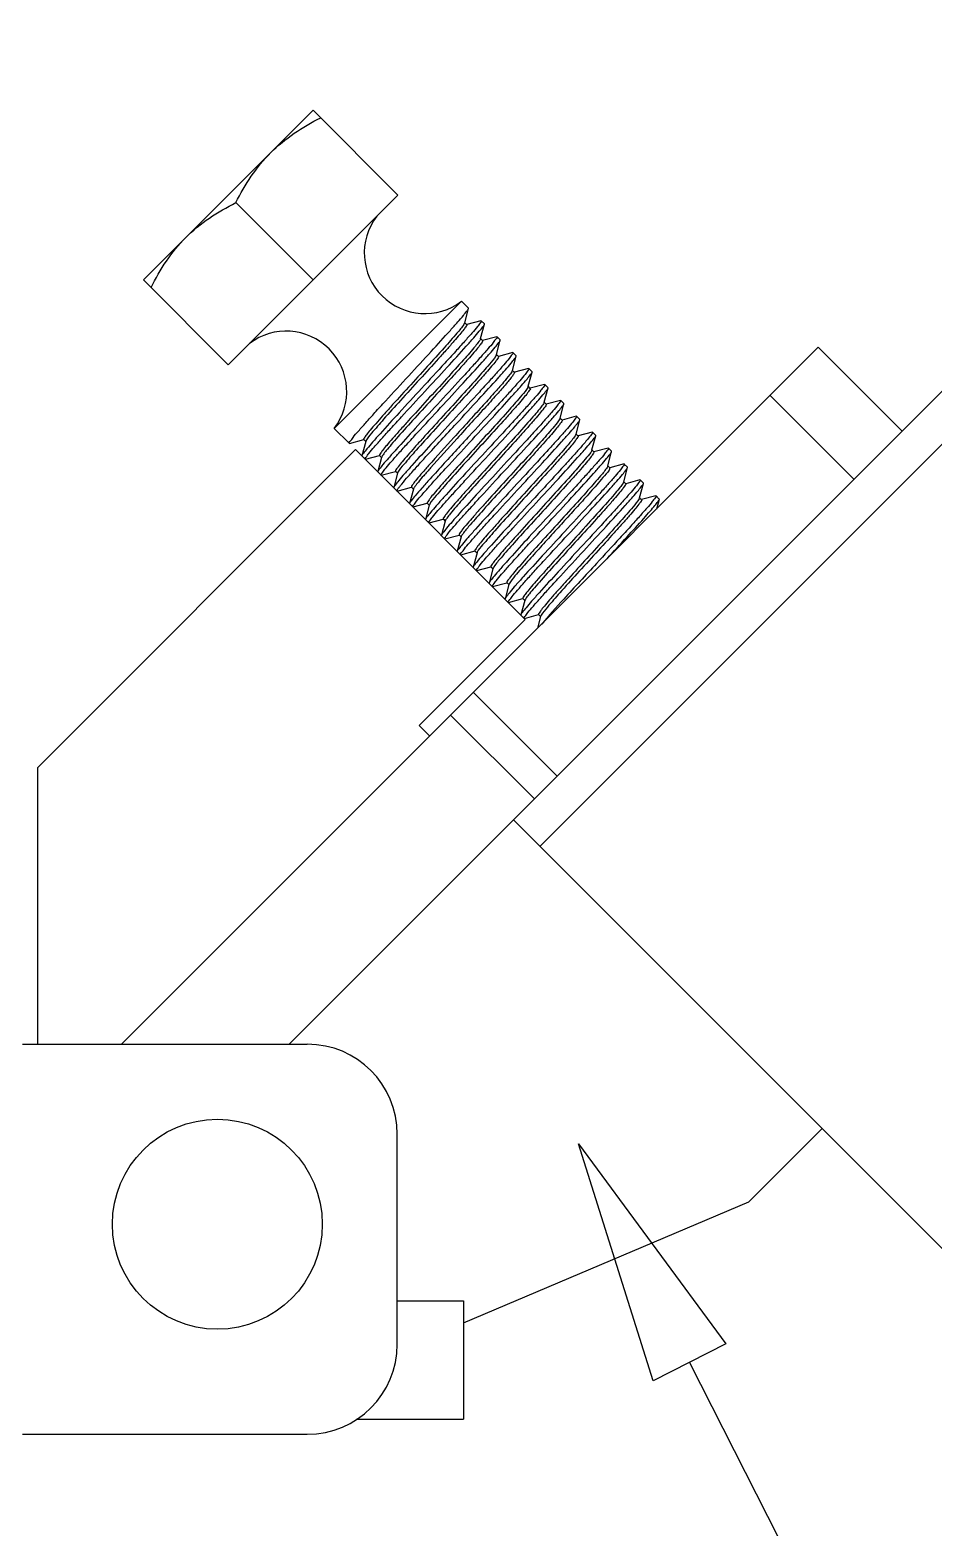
# Model space of a CAD drawing. Extents: x 185245 to 1992634, y -19957 to 755165.
# Drawn here: x 1878702 to 1878976.2, y 582428.2 to 582882.6 of the extents above; entities that cross this region are included whole.
import ezdxf

# ---------------------------------------------------------------- set-up
doc = ezdxf.new("R2010")
doc.units = 0
doc.header["$LTSCALE"] = 1000
doc.header["$MEASUREMENT"] = 0
doc.layers.add('02___PRT_ALL_AXES', color=7, linetype='Continuous')
doc.layers.add('03___PRT_ALL_CURVES', color=7, linetype='Continuous')

msp = doc.modelspace()

# ---------------------------------------------------------------- linework, layer by layer
at = {"color": 7, "linetype": 'Continuous'}
for p, q in [((1878780.691049266, 582574.7106109792), (1880188.322868285, 583982.3424299981)), ((1880196.372061213, 583974.2932371271), (1878856.857574645, 582634.7787505591)), ((1878762.206478624, 582780.9595062307), (1878813.721313214, 582832.4743407916)), ((1878833.996646711, 582793.7436542956), (1878835.151431652, 582798.0740902)), ((1878835.151431652, 582798.0740902), (1878835.144430572, 582798.1725138307)), ((1878833.974145116, 582793.6593543738), (1878833.734700634, 582793.2043024558)), ((1878833.974192097, 582793.6594017332), (1878833.996646711, 582793.7436542956)), ((1878834.609707294, 582793.1305937117), (1878833.996646711, 582793.7436542956)), ((1878838.909268357, 582794.3162534668), (1878834.599976896, 582793.1671036493)), ((1878838.826162451, 582788.9141385264), (1878839.980947392, 582793.2445744891)), ((1878838.909268357, 582794.3162534668), (1878839.008043187, 582794.3089012152)), ((1878839.980947392, 582793.2445744891), (1878839.973891779, 582793.3430531779)), ((1878838.803692264, 582788.8298707413), (1878838.782125435, 582788.7660256955)), ((1878838.803707837, 582788.829885964), (1878838.826162451, 582788.9141385264)), ((1878839.439223064, 582788.3010779426), (1878838.826162451, 582788.9141385264)), ((1878843.738784096, 582789.4867377558), (1878839.429492637, 582788.3375878802)), ((1878843.65567822, 582784.084622757), (1878844.810463161, 582788.4150587199)), ((1878843.738784096, 582789.4867377558), (1878843.837504365, 582789.4794405627)), ((1878844.810463161, 582788.4150587199), (1878844.803336684, 582788.513608681)), ((1878843.6331584, 582784.0003048715), (1878843.463439253, 582783.6556476578)), ((1878843.633223548, 582784.0003702531), (1878843.65567822, 582784.084622757)), ((1878844.268738775, 582783.4715622317), (1878843.65567822, 582784.084622757)), ((1878848.568299836, 582784.6572220449), (1878844.259008377, 582783.5080721693)), ((1878848.485193931, 582779.2551070463), (1878849.639978901, 582783.585543009)), ((1878848.568299836, 582784.6572220449), (1878848.66694927, 582784.6499960658)), ((1878849.639978901, 582783.585543009), (1878849.632780772, 582783.6841646507)), ((1878848.462739317, 582779.170854484), (1878848.485193931, 582779.2551070463)), ((1878849.098254515, 582778.6420464625), (1878848.485193931, 582779.2551070463)), ((1878853.397815577, 582779.8277062757), (1878849.088524117, 582778.6785564001)), ((1878853.397815577, 582779.8277062757), (1878853.496393358, 582779.8205520355)), ((1878853.292255057, 582774.3413387146), (1878853.314709671, 582774.4255913354)), ((1878853.314709671, 582774.4255913354), (1878854.469494642, 582778.7560272396)), ((1878853.927770255, 582773.8125306934), (1878853.314709671, 582774.4255913354)), ((1878858.227331316, 582774.9981905066), (1878853.918039886, 582773.8490406307)), ((1878854.469494642, 582778.7560272396), (1878854.462261576, 582778.8546837594)), ((1878858.227331316, 582774.9981905066), (1878858.325874133, 582774.9910711441)), ((1878853.292189005, 582774.3412728079), (1878853.180826787, 582774.0956418321)), ((1878858.144225411, 582769.596075566), (1878859.299010382, 582773.9265114705)), ((1878863.056847056, 582770.1686747372), (1878858.747555597, 582769.01952492)), ((1878859.299010382, 582773.9265114705), (1878859.291705839, 582774.025238971)), ((1878863.056847056, 582770.1686747372), (1878863.155318455, 582770.1616264139)), ((1878858.121770797, 582769.5118229452), (1878858.144225411, 582769.596075566)), ((1878858.757286023, 582768.9830149242), (1878858.144225411, 582769.596075566)), ((1878862.97374118, 582764.7665597966), (1878864.128526121, 582769.0969957013)), ((1878867.886362797, 582765.3391590263), (1878863.577071337, 582764.1900091507)), ((1878864.128526121, 582769.0969957013), (1878864.121169788, 582769.1957745857)), ((1878867.886362797, 582765.3391590263), (1878867.984782374, 582765.3321619702)), ((1878862.951237312, 582764.6822584171), (1878862.886808235, 582764.5242299212)), ((1878862.951286538, 582764.6823072345), (1878862.97374118, 582764.7665597966)), ((1878863.586801764, 582764.1534992133), (1878862.97374118, 582764.7665597966)), ((1878867.803256921, 582759.9370440859), (1878868.958041862, 582764.2674799904)), ((1878868.958041862, 582764.2674799904), (1878868.950857906, 582764.3660875177)), ((1878799.021487129, 582757.1146299657), (1878798.922702966, 582757.1219916658)), ((1878799.021487129, 582757.1146299657), (1878803.330778735, 582758.2637796081)), ((1878803.934108949, 582757.6872290203), (1878802.779323862, 582753.3567932325)), ((1878803.32104822, 582758.3002897205), (1878803.934108949, 582757.6872290203)), ((1878803.956563417, 582757.7714816991), (1878803.934108949, 582757.6872290203)), ((1878804.010636188, 582757.9085019378), (1878803.956606082, 582757.7715239844)), ((1878867.780802278, 582759.8527914651), (1878867.803256921, 582759.9370440859)), ((1878868.416317504, 582759.3239835023), (1878867.803256921, 582759.9370440859)), ((1878872.715878566, 582760.5096432569), (1878868.406587106, 582759.3604934397)), ((1878872.632772631, 582755.1075283166), (1878873.787557602, 582759.4379642794)), ((1878872.715878566, 582760.5096432569), (1878872.81447052, 582760.5024749024)), ((1878873.787557602, 582759.4379642794), (1878873.780404529, 582759.5365408366)), ((1878800.842604574, 582755.2020889504), (1878704.252289713, 582658.6117740907)), ((1878852.357439163, 582703.6872543313), (1878800.842604574, 582755.2020889504)), ((1878803.851002869, 582752.2851141964), (1878808.160294474, 582753.4342638387)), ((1878808.76362469, 582752.8577132511), (1878807.608839602, 582748.5272774631)), ((1878808.15056396, 582753.4707739514), (1878808.76362469, 582752.8577132511)), ((1878808.786079157, 582752.9419659299), (1878808.76362469, 582752.8577132511)), ((1878872.610295592, 582755.0232537077), (1878872.581336558, 582754.9413648567)), ((1878872.610318046, 582755.0232757542), (1878872.632772631, 582755.1075283166)), ((1878873.245833244, 582754.4944677332), (1878872.632772631, 582755.1075283166)), ((1878877.545394306, 582755.6801274878), (1878873.236102846, 582754.530977729)), ((1878877.4622884, 582750.2780126056), (1878878.617073371, 582754.6084485103)), ((1878877.545394306, 582755.6801274878), (1878877.644017143, 582755.6729282795)), ((1878878.617073371, 582754.6084485103), (1878878.610040008, 582754.706904744)), ((1878808.680518638, 582747.4555984854), (1878812.989810214, 582748.6047480695)), ((1878813.59314043, 582748.0281975402), (1878812.438355342, 582743.6977617522)), ((1878812.9800797, 582748.6412582404), (1878813.59314043, 582748.0281975402)), ((1878813.615594897, 582748.112450219), (1878813.59314043, 582748.0281975402)), ((1878813.713622243, 582748.3340946042), (1878813.615658092, 582748.1125132095)), ((1878877.439771933, 582750.193697928), (1878877.252887522, 582749.8212239633)), ((1878877.439833757, 582750.1937600435), (1878877.4622884, 582750.2780126056)), ((1878878.075348984, 582749.6649520223), (1878877.4622884, 582750.2780126056)), ((1878882.374910046, 582750.8506117768), (1878878.065618587, 582749.7014619596)), ((1878882.29180414, 582745.4484968365), (1878883.446589082, 582749.7789327994)), ((1878882.374910046, 582750.8506117768), (1878882.473652594, 582750.8432921872)), ((1878883.446589082, 582749.7789327994), (1878883.439328779, 582749.8776163815)), ((1878813.510034379, 582742.6260827163), (1878817.819325984, 582743.7752323586)), ((1878818.422656169, 582743.1986818293), (1878817.267871082, 582738.8682460415)), ((1878817.80959544, 582743.8117425295), (1878818.422656169, 582743.1986818293)), ((1878818.445110667, 582743.282934508), (1878818.422656169, 582743.1986818293)), ((1878882.269349527, 582745.3642442741), (1878882.29180414, 582745.4484968365)), ((1878882.904864725, 582744.8354362529), (1878882.29180414, 582745.4484968365)), ((1878887.204425786, 582746.0210960659), (1878882.895134297, 582744.8719462487)), ((1878887.12131991, 582740.6189810673), (1878888.276104852, 582744.9494170302)), ((1878887.204425786, 582746.0210960659), (1878887.302941365, 582746.0140038247)), ((1878888.276104852, 582744.9494170302), (1878888.268902143, 582745.0480432212)), ((1878818.339550118, 582737.7965669471), (1878822.648841695, 582738.9457165895)), ((1878823.252171909, 582738.3691660599), (1878822.097386822, 582734.0387302721)), ((1878822.63911118, 582738.9822267604), (1878823.252171909, 582738.3691660599)), ((1878823.274626407, 582738.4534187389), (1878823.252171909, 582738.3691660599)), ((1878823.428027507, 582738.7711065381), (1878823.274693626, 582738.4534860451)), ((1878887.098797581, 582740.534660907), (1878886.973253622, 582740.2641967044)), ((1878887.098865267, 582740.5347285632), (1878887.12131991, 582740.6189810673)), ((1878887.734380464, 582740.0059205419), (1878887.12131991, 582740.6189810673)), ((1878892.033941526, 582741.1915803552), (1878887.724650066, 582740.0424304793)), ((1878892.033941526, 582741.1915803552), (1878892.13251473, 582741.1844306642)), ((1878892.333080868, 582737.2235417166), (1878893.105620562, 582740.1199012608)), ((1878893.105620562, 582740.1199012608), (1878893.098627647, 582740.218316668)), ((1878823.169065829, 582732.9670512362), (1878827.478357464, 582734.1162008785)), ((1878828.08168765, 582733.5396502907), (1878826.926902591, 582729.2092145027)), ((1878827.46862692, 582734.1527110494), (1878828.08168765, 582733.5396502907)), ((1878828.104142118, 582733.6239029698), (1878828.08168765, 582733.5396502907)), ((1878828.119114388, 582733.6705015039), (1878828.104151624, 582733.623912185)), ((1878827.998581599, 582728.137535467), (1878832.307873204, 582729.2866851676)), ((1878832.298142689, 582729.32319528), (1878832.91120339, 582728.7101345214)), ((1878833.153798962, 582729.2194845469), (1878832.933710933, 582728.7944406255)), ((1878832.91120339, 582728.7101345214), (1878831.756418303, 582724.379698792)), ((1878832.828097338, 582723.3080196979), (1878837.137388944, 582724.4571693984)), ((1878832.933657886, 582728.7943872006), (1878832.91120339, 582728.7101345214)), ((1878837.12765843, 582724.4936795109), (1878837.740719159, 582723.8806188104)), ((1878837.740719159, 582723.8806188104), (1878836.585934072, 582719.5501830226)), ((1878837.763173627, 582723.9648714897), (1878837.740719159, 582723.8806188104)), ((1878837.807627313, 582724.0816210404), (1878837.763209234, 582723.9649067174)), ((1878837.657613078, 582718.478503987), (1878841.966904684, 582719.6276536875)), ((1878842.57023487, 582719.0511030413), (1878841.415449782, 582714.7206673117)), ((1878841.95717417, 582719.6641638), (1878842.57023487, 582719.0511030413)), ((1878842.592689396, 582719.1353557203), (1878842.57023487, 582719.0511030413)), ((1878842.487128818, 582713.648988276), (1878846.796420424, 582714.7981379183)), ((1878847.39975061, 582714.2215873303), (1878846.244965551, 582709.8911515425)), ((1878846.78668988, 582714.8346480306), (1878847.39975061, 582714.2215873303)), ((1878847.422205107, 582714.3058400096), (1878847.39975061, 582714.2215873303)), ((1878847.507614825, 582714.5042152521), (1878847.422264277, 582714.3058988587)), ((1878847.316644559, 582708.8194725066), (1878851.625936193, 582709.9686221492)), ((1878852.229266379, 582709.3920715612), (1878851.074481292, 582705.0616357734)), ((1878851.616205649, 582710.0051322614), (1878852.229266379, 582709.3920715612)), ((1878852.251720848, 582709.4763242402), (1878852.229266379, 582709.3920715612)), ((1878820.160667533, 582671.490482731), (1878852.357439163, 582703.6872543313)), ((1878852.146160328, 582703.9899567959), (1878856.455451904, 582705.1391064383)), ((1878857.058782119, 582704.5625558503), (1878856.108617384, 582700.999078203)), ((1878856.44572139, 582705.1756165505), (1878857.058782119, 582704.5625558503)), ((1878857.081236617, 582704.6468085293), (1878857.058782119, 582704.5625558503)), ((1878857.219034144, 582704.9382411537), (1878857.081304623, 582704.6468765356)), ((1878729.820150102, 582574.7106109792), (1878829.724920597, 582674.6153814741)), ((1878704.252289713, 582658.6117740907), (1878704.252289713, 582574.7106109792)), ((1878848.808381746, 582642.8279434885), (1878993.693854036, 582497.9424711699)), ((1878699.698978576, 582574.7106109792), (1878786.21188964, 582574.7106109792)), ((1878813.531756321, 582483.6443888058), (1878813.531756321, 582547.3907443273)), ((1878920.24042885, 582526.8747797385), (1878942.500987173, 582549.1353380319)), ((1878833.631306631, 582490.1113884617), (1878920.24042885, 582526.8747797385)), ((1878813.531756321, 582496.8428049011), (1878833.631306631, 582496.8428049011)), ((1878833.631306631, 582496.8428049011), (1878833.631306631, 582460.8716471484)), ((1878801.027727735, 582460.8716471484), (1878833.631306631, 582460.8716471484)), ((1878699.698978576, 582456.3245221542), (1878786.21188964, 582456.3245221542))]:
    msp.add_line(p, q, dxfattribs=at)
at = {"color": 4}
msp.add_lwpolyline([(1878891.18387315, 582472.4962545238), (1878868.537044527, 582544.5132319115), (1878913.316577783, 582483.7339815036)], close=True, dxfattribs=at)
at = {"color": 4, "extrusion": (0.8916485052280055, 0.4527283325844137, 0), "elevation": 1939024.728707375}
msp.add_lwpolyline([(-331266.5421606768, 0), (-331662.2095692847, 0)], dxfattribs=at)
at = {"color": 7, "linetype": 'Continuous'}
for centre, start, end in [((1878786.21188964, 582547.3907443273), 0, 90), ((1878786.21188964, 582483.6443888058), 270, 0)]:
    msp.add_arc(centre, 27.31986665728565, start, end, dxfattribs=at)
for points, knots in [([(1878817.033571449, 582777.6472480239), (1878819.301232776, 582780.102841676), (1878823.517989002, 582784.6732754151), (1878828.489533527, 582790.1007185227), (1878831.726875851, 582793.7573186418), (1878833.452859508, 582795.7237721237), (1878834.503177862, 582797.0959927652), (1878835.078079299, 582797.7989356695), (1878835.151418996, 582798.0740777769)], [0, 0, 0, 0, 0.3669871335, 0.6829240828, 0.8075804174, 0.9039532182, 0.9687361233, 1, 1, 1, 1]), ([(1878833.734700634, 582793.2043024558), (1878833.125771223, 582792.266757536), (1878831.101899019, 582789.91708966), (1878827.394577883, 582785.6576015993), (1878822.440368203, 582780.2065569584), (1878816.984925848, 582774.2179972867), (1878812.447402879, 582769.2315327805), (1878809.146300721, 582765.5468660491), (1878807.084972062, 582763.2180038111), (1878805.48302188, 582761.3340059766), (1878804.198672215, 582759.8207904086), (1878803.686255524, 582759.0092979493), (1878803.218399165, 582758.4032692998), (1878803.321100595, 582758.3003424457)], [0, 0, 0, 0, 0.0723626642, 0.1999164862, 0.3660358513, 0.5488960794, 0.7244449653, 0.8021404076, 0.869602378, 0.9246059312, 0.9653562701999999, 0.9905883683, 1, 1, 1, 1]), ([(1878834.609697, 582793.13058368), (1878834.718146558, 582793.0223676239), (1878834.212107169, 582792.3848077201), (1878833.673880464, 582791.5294654367), (1878832.308887669, 582789.9341067816), (1878830.617522869, 582787.9503584956), (1878828.445957652, 582785.5043035585), (1878824.994119438, 582781.658132666), (1878820.292395683, 582776.5005663766), (1878814.731271552, 582770.3770889428), (1878809.768280381, 582764.9546598631), (1878806.338144893, 582760.8622283253), (1878804.417160348, 582758.7475058783), (1878804.010636188, 582757.9085019378)], [0, 0, 0, 0, 0.0098392154, 0.0363326286, 0.0790826465, 0.1366725292, 0.2071072328, 0.2879235457, 0.4690922263, 0.6549458641, 0.8195908276999999, 0.9401254159, 1, 1, 1, 1]), ([(1878839.007987516, 582794.3088455156), (1878839.14099641, 582794.1742770579), (1878838.418341361, 582793.4063122973), (1878837.761375721, 582792.3356427976), (1878835.969000197, 582790.3486213489), (1878833.811056925, 582787.866521436), (1878831.042049628, 582784.8177639705), (1878826.703227206, 582780.0669896372), (1878823.263132835, 582776.3456621415), (1878820.897184065, 582773.7836354084)], [0, 0, 0, 0, 0.0207082042, 0.0779825821, 0.1704305302, 0.2946270833, 0.445850524, 0.618321425, 1, 1, 1, 1]), ([(1878821.863087189, 582772.8177322547), (1878824.130733265, 582775.2733094592), (1878828.347501302, 582779.843756788), (1878833.319057403, 582785.2712097524), (1878836.556413608, 582788.9278297017), (1878838.282382743, 582790.8942625371), (1878839.332684912, 582792.266473613), (1878839.907593407, 582792.9694102767), (1878839.980932111, 582793.2445594415)], [0, 0, 0, 0, 0.3669847154999999, 0.682926168, 0.8075821445999999, 0.9039535753, 0.9687353968000001, 1, 1, 1, 1]), ([(1878838.782125435, 582788.7660256955), (1878838.669728076, 582788.4827112379), (1878838.137912588, 582787.7732320982), (1878836.471707866, 582785.6433691154), (1878833.162029082, 582781.9128521511), (1878828.27777792, 582776.4717337321), (1878822.662437918, 582770.3212687448), (1878817.917893384, 582765.1100113294), (1878814.419350398, 582761.2148565536), (1878812.213843936, 582758.7325805009), (1878810.494700092, 582756.7178920784), (1878809.104627911, 582755.0970606117), (1878808.558311531, 582754.2279666702), (1878808.040399142, 582753.5807142507), (1878808.150600704, 582753.4708103456)], [0, 0, 0, 0, 0.0195404643, 0.0559649151, 0.1742151122, 0.3383443345, 0.5251283266, 0.708089871, 0.7899086075, 0.8613006831000001, 0.9197249633, 0.9631208594, 0.9900220197, 1, 1, 1, 1]), ([(1878839.439155815, 582788.3010106364), (1878839.550975501, 582788.1891243451), (1878839.021098248, 582787.5322344673), (1878838.46587396, 582786.6482895708), (1878837.049770921, 582785.0010563021), (1878835.301513221, 582782.9539190666), (1878833.060495947, 582780.4339625651), (1878829.514375512, 582776.4876383753), (1878824.71835501, 582771.2245106038), (1878819.079830699, 582765.034664371), (1878814.716538412, 582760.2044815461), (1878811.852103227, 582756.9189311692), (1878810.316529543, 582755.1285737848), (1878809.364672818, 582753.8655796109), (1878808.855632962, 582753.2026121025), (1878808.786099134, 582752.9419862267)], [0, 0, 0, 0, 0.0101268519, 0.0374649746, 0.0815529145, 0.140870928, 0.2132878982, 0.2961789243, 0.4810548277, 0.6688265553, 0.8323982936, 0.897509325, 0.9482185451, 0.9827312673999999, 1, 1, 1, 1]), ([(1878843.837450444, 582789.4793866125), (1878843.970615851, 582789.3451066853), (1878843.247905219, 582788.5767128908), (1878842.591330147, 582787.5067451498), (1878840.798908401, 582785.5195163579), (1878838.641055124, 582783.03755759), (1878835.871952409, 582779.9886683698), (1878831.532976331, 582775.2377299119), (1878828.092735274, 582771.5162402743), (1878825.726699805, 582768.9541196974)], [0, 0, 0, 0, 0.0206977886, 0.0779634917, 0.17040565, 0.2946009905, 0.445828335, 0.6183079471, 1, 1, 1, 1]), ([(1878826.69260293, 582767.9882164856), (1878828.960238535, 582770.4437823168), (1878833.177019696, 582775.0142435848), (1878838.148582271, 582780.4417044816), (1878841.385947924, 582784.0983335879), (1878843.111898279, 582786.0647500339), (1878844.162201527, 582787.4369527698), (1878844.737105939, 582788.1398940992), (1878844.81045138, 582788.4150471718)], [0, 0, 0, 0, 0.3669829526, 0.6829281287000001, 0.807583175, 0.9039530694, 0.9687347953000001, 1, 1, 1, 1]), ([(1878843.463439253, 582783.6556476578), (1878842.908828713, 582782.7488267829), (1878840.926048932, 582780.4645184027), (1878837.290378507, 582776.2555203356), (1878832.335126658, 582770.8087429379), (1878826.844006974, 582764.777579017), (1878822.255823852, 582759.7377940363), (1878818.908362201, 582756.0035146263), (1878816.813404624, 582753.638874305), (1878815.184165118, 582751.7244372815), (1878813.875426512, 582750.1863263713), (1878813.354935602, 582749.361316893), (1878812.875760731, 582748.7459148199), (1878812.980105829, 582748.6412847196)], [0, 0, 0, 0, 0.0686126662, 0.1940781698, 0.3597716408, 0.543535573, 0.7207642719, 0.7993899783, 0.8677370981, 0.9235102092, 0.9648551451999999, 0.990461914, 1, 1, 1, 1]), ([(1878844.268738192, 582783.4715615902), (1878844.375327961, 582783.3649027357), (1878843.881325231, 582782.7372552312), (1878843.350890689, 582781.8953155342), (1878842.010927731, 582780.3254034449), (1878840.347106491, 582778.3723845698), (1878838.209500134, 582775.9624028371), (1878834.803710719, 582772.1656431712), (1878830.152090033, 582767.0596330443), (1878824.61968983, 582760.9763462229), (1878819.662134722, 582755.5403898011), (1878816.131419964, 582751.3964781554), (1878814.191153038, 582749.2026123011), (1878813.713622243, 582748.3340946042)], [0, 0, 0, 0, 0.0097035965, 0.0357983509, 0.0779166993, 0.1346899966, 0.2041867682, 0.2840194706, 0.46342179, 0.6483437639999999, 0.8134673601000001, 0.9362182245, 1, 1, 1, 1]), ([(1878848.666895466, 582784.6499421739), (1878848.800299507, 582784.5160798493), (1878848.077434315, 582783.7470316554), (1878847.421440183, 582782.6780608527), (1878845.6289115, 582780.6905064944), (1878843.471197297, 582778.2087592103), (1878840.701980324, 582775.1597080235), (1878836.362810289, 582770.4085631554), (1878832.922373495, 582766.6868571348), (1878830.556215515, 582764.1246039283)], [0, 0, 0, 0, 0.020683759, 0.0779389633, 0.1703741528, 0.2945675455, 0.4457987851, 0.6182888154999999, 1, 1, 1, 1]), ([(1878831.522118699, 582763.1587007747), (1878833.789757133, 582765.6142696387), (1878838.00655235, 582770.1847453129), (1878842.978117025, 582775.6122113422), (1878846.215476058, 582779.2688294835), (1878847.941407662, 582781.2352326314), (1878848.991718316, 582782.6074283684), (1878849.566617975, 582783.3103815962), (1878849.639970153, 582783.585534377)], [0, 0, 0, 0, 0.3669833581, 0.6829302098000001, 0.8075837038, 0.9039518756999999, 0.9687346393, 1, 1, 1, 1]), ([(1878848.462739288, 582779.170854484), (1878848.34195827, 582778.7175115277), (1878847.309539048, 582777.5683392554), (1878845.529817518, 582775.2735365159), (1878842.621730754, 582772.043553734), (1878839.050631251, 582768.0452731596), (1878834.991527999, 582763.590396005), (1878829.584437262, 582757.6552626665), (1878825.566654628, 582753.2370425435), (1878823.019754462, 582750.3603672937)], [0, 0, 0, 0, 0.0365984526, 0.1152285669, 0.2303869233, 0.3735849125, 0.5341936855, 0.7002791144, 1, 1, 1, 1]), ([(1878853.496339554, 582779.820498202), (1878853.629979605, 582779.6870599536), (1878852.906968282, 582778.9173461625), (1878852.251549665, 582777.8493842541), (1878850.458917339, 582775.8614954639), (1878848.301347139, 582773.3799710374), (1878845.532033319, 582770.3307749147), (1878841.192666527, 582765.5794206623), (1878837.752027114, 582761.8574906758), (1878835.385731285, 582759.2950881592)], [0, 0, 0, 0, 0.0206691476, 0.07791455530000001, 0.170342866, 0.2945336536, 0.4457681479, 0.6182672035, 1, 1, 1, 1]), ([(1878798.922757762, 582757.1220464904), (1878798.789780013, 582757.2566681984), (1878799.512419781, 582758.0245537546), (1878800.169464131, 582759.0953574583), (1878801.961834813, 582761.0823466538), (1878804.11979255, 582763.5644686718), (1878806.888774505, 582766.6131940589), (1878811.227564789, 582771.3639338058), (1878814.667635044, 582775.0852347056), (1878817.033571449, 582777.6472480239)], [0, 0, 0, 0, 0.0207099604, 0.0779862511, 0.1704357414, 0.2946325999, 0.4458541655, 0.6183233538, 1, 1, 1, 1]), ([(1878849.098190649, 582778.6419827722), (1878849.164501095, 582778.5757556432), (1878848.934476258, 582778.1829071154), (1878848.60436995, 582777.6656886681), (1878847.853927459, 582776.7107274549), (1878846.374651882, 582774.9198471927), (1878843.842958158, 582772.0278357873), (1878840.242754365, 582768.0129283976), (1878836.091045775, 582763.444330709), (1878830.489245947, 582757.2986605086), (1878826.313433358, 582752.7092665716), (1878823.663689917, 582749.7164318964)], [0, 0, 0, 0, 0.007289601, 0.0258844284, 0.05601521070000001, 0.0971740222, 0.2091858105, 0.3530944908, 0.5174333083, 0.6890836404, 1, 1, 1, 1]), ([(1878836.351634409, 582758.3291850053), (1878838.619278939, 582760.78476046), (1878842.836081125, 582765.35524325), (1878847.807645509, 582770.7827105622), (1878851.044997223, 582774.439318672), (1878852.770920048, 582776.4057161624), (1878853.821236011, 582777.7779093913), (1878854.396131703, 582778.4808683933), (1878854.469487147, 582778.756019891)], [0, 0, 0, 0, 0.3669843148, 0.6829312376000001, 0.8075837867, 0.9039513645, 0.9687346779000001, 1, 1, 1, 1]), ([(1878858.325820241, 582774.9910173106), (1878858.459574141, 582774.8577864056), (1878857.73649557, 582774.0877484474), (1878857.081354957, 582773.0202789134), (1878855.288672122, 582771.0322254736), (1878853.131172669, 582768.5508109301), (1878850.361817438, 582765.5015503005), (1878846.022354761, 582760.7500939223), (1878842.581614885, 582757.0280530029), (1878840.215247025, 582754.4655724482)], [0, 0, 0, 0, 0.0206619176, 0.0779025402, 0.1703277323, 0.2945171377, 0.4457529416, 0.6182558867, 1, 1, 1, 1]), ([(1878820.897184065, 582773.7836354084), (1878818.629518422, 582771.3280370906), (1878814.412770448, 582766.7576125083), (1878809.441235023, 582761.3301784992), (1878806.203899902, 582757.6735881786), (1878804.477907846, 582755.7071245483), (1878803.427579752, 582754.3348950415), (1878802.852676711, 582753.6319464215), (1878802.779336315, 582753.3568055388)], [0, 0, 0, 0, 0.3669878251, 0.6829227161, 0.8075790258, 0.9039525465, 0.96873623, 1, 1, 1, 1]), ([(1878803.752485452, 582752.2923136379), (1878803.618839394, 582752.4257126341), (1878804.341819718, 582753.1954704605), (1878804.997235856, 582754.2633811014), (1878806.789937617, 582756.2513740589), (1878808.947527618, 582758.7329077588), (1878811.716788335, 582761.78204999), (1878816.056117565, 582766.5333619576), (1878819.496751292, 582770.2552863446), (1878821.863087189, 582772.8177322547)], [0, 0, 0, 0, 0.0206665693, 0.0779117897, 0.1703453136, 0.2945398409, 0.4457692487, 0.6182608335, 1, 1, 1, 1]), ([(1878853.180826787, 582774.0956418321), (1878852.686331421, 582773.2192515724), (1878850.738501459, 582771.0058033164), (1878847.184334711, 582766.8483359828), (1878842.227507988, 582761.4095925896), (1878836.703273778, 582755.3369849576), (1878832.064786715, 582750.2446171304), (1878828.671084468, 582746.4608128199), (1878826.542350061, 582744.0602598025), (1878824.885717298, 582742.1152618092), (1878823.55227964, 582740.5519890727), (1878823.023877206, 582739.7135424213), (1878822.533010285, 582739.0884832351), (1878822.639114505, 582738.9822302598)], [0, 0, 0, 0, 0.0647935293, 0.1881152418, 0.3533601804, 0.538040184, 0.7169863456000001, 0.7965654379000001, 0.8658205326, 0.9223835102, 0.9643392034, 0.9903313026999999, 1, 1, 1, 1]), ([(1878853.927751241, 582773.812511388), (1878854.032544037, 582773.7074465381), (1878853.550347206, 582773.0895468411), (1878853.02776426, 582772.2610061148), (1878851.712588424, 582770.7163327232), (1878850.076183422, 582768.7939021138), (1878847.972394166, 582766.4198693552), (1878844.612809274, 582762.6726103851), (1878840.011421663, 582757.6189800773), (1878834.511358115, 582751.5768545025), (1878829.555808549, 582746.1317990727), (1878825.940398751, 582741.9362305969), (1878823.967528132, 582739.6699134714), (1878823.428027507, 582738.7711065381)], [0, 0, 0, 0, 0.0095718877, 0.035278543, 0.0767818813, 0.1327598707, 0.2013425539, 0.2802156914, 0.4578905221, 0.6418931811, 0.8074714087, 0.9323808734000001, 1, 1, 1, 1]), ([(1878841.181150179, 582753.4996692943), (1878843.448814014, 582755.9552656875), (1878847.665629673, 582760.5257620087), (1878852.637190528, 582765.9532293212), (1878855.874524948, 582769.609813926), (1878857.600431238, 582771.5762013264), (1878858.650761724, 582772.9483925723), (1878859.225642164, 582773.6513590978), (1878859.299005307, 582773.926506513)], [0, 0, 0, 0, 0.3669874043, 0.6829332139000001, 0.8075835334999999, 0.9039510251999999, 0.9687349017, 1, 1, 1, 1]), ([(1878863.155264447, 582770.161572464), (1878863.289249515, 582770.0287663934), (1878862.566042135, 582769.2580714114), (1878861.911466713, 582768.191606106), (1878860.118677175, 582766.2032133935), (1878857.961321228, 582763.7220213574), (1878855.191888747, 582760.6726373718), (1878850.852231909, 582755.9209738253), (1878847.41128428, 582752.1987035747), (1878845.044762765, 582749.6360567373)], [0, 0, 0, 0, 0.0206470686, 0.0778773054, 0.1702970241, 0.2944836264, 0.4457214738, 0.6182317244, 1, 1, 1, 1]), ([(1878825.726699805, 582768.9541196974), (1878823.459035737, 582766.4985230127), (1878819.242300944, 582761.9281133616), (1878814.270783396, 582756.5006971413), (1878811.033454836, 582752.844118369), (1878809.307454527, 582750.8776423738), (1878808.257102754, 582749.5053953698), (1878807.68219703, 582748.8024313522), (1878807.608849663, 582748.5272873782)], [0, 0, 0, 0, 0.3669875324, 0.6829204251000001, 0.8075762343, 0.903950655, 0.9687357056, 1, 1, 1, 1]), ([(1878808.58212035, 582747.4626753295), (1878808.448071562, 582747.5953586856), (1878809.171314986, 582748.3662499872), (1878809.825763552, 582749.4324747047), (1878811.618684263, 582751.4210685778), (1878813.776050999, 582753.9022520985), (1878816.54547409, 582756.9516347428), (1878820.885101679, 582761.7032631196), (1878824.326051056, 582765.4255367531), (1878826.69260293, 582767.9882164856)], [0, 0, 0, 0, 0.0206425562, 0.0778708919, 0.1702957597, 0.2944881384, 0.445721839, 0.6182270797, 1, 1, 1, 1]), ([(1878858.12175747, 582769.5118093558), (1878858.052231953, 582769.2511807389), (1878857.543173929, 582768.5882167297), (1878856.591327907, 582767.325217365), (1878855.055746145, 582765.5348593974), (1878852.191311952, 582762.2493062792), (1878847.828017214, 582757.419123396), (1878842.189495323, 582751.2292785046), (1878837.39347561, 582745.9661517248), (1878833.847358732, 582742.0198310346), (1878831.6063372, 582739.499870392), (1878829.858092682, 582737.4527458714), (1878828.44195736, 582735.8054812823), (1878827.886790725, 582734.9215920272), (1878827.356847391, 582734.2646383427), (1878827.46869513, 582734.1527792306)], [0, 0, 0, 0, 0.0172687675, 0.05178154240000001, 0.1024908239, 0.1676019116, 0.3311736633, 0.5189452957999999, 0.7038210787000001, 0.7867120590000001, 0.8591290012999999, 0.9184470075, 0.9625349601000001, 0.9898731117, 1, 1, 1, 1]), ([(1878858.757242222, 582768.9829715306), (1878858.867888859, 582768.8726074467), (1878858.346883644, 582768.2228440468), (1878857.798407485, 582767.3500974264), (1878856.401752351, 582765.7225864795), (1878854.675304111, 582763.6997576684), (1878852.460870173, 582761.2079890941), (1878848.950245064, 582757.2999598584), (1878844.193424507, 582752.0753274439), (1878838.568984594, 582745.9157227387), (1878833.691066406, 582740.4772745252), (1878830.388919163, 582736.7593703775), (1878828.746213206, 582734.6459843165), (1878828.221467913, 582733.9482629581), (1878828.119114388, 582733.6705015039)], [0, 0, 0, 0, 0.0100151238, 0.0370252942, 0.08059383349999999, 0.1392411024, 0.210888961, 0.2929754231, 0.4764154786, 0.6634474748, 0.8274393805, 0.945082746, 0.9810295283, 1, 1, 1, 1]), ([(1878846.010665919, 582748.6701535836), (1878848.278291639, 582751.1257086247), (1878852.495011266, 582755.6961020618), (1878857.46650709, 582761.1234926193), (1878860.703849356, 582764.7800848063), (1878862.429853952, 582766.7465635426), (1878863.480229055, 582768.1188358592), (1878864.055163387, 582768.8218273479), (1878864.128517869, 582769.0969877108)], [0, 0, 0, 0, 0.366981291, 0.6829179208, 0.8075725012999999, 0.9039464284000001, 0.9687337807999999, 1, 1, 1, 1]), ([(1878867.984726703, 582765.3321063288), (1878868.118853792, 582765.1995693666), (1878867.395579513, 582764.4284401599), (1878866.741312074, 582763.3625713962), (1878864.948368733, 582761.3738613406), (1878862.791014886, 582758.8927185887), (1878860.021530556, 582755.8432557487), (1878855.681832744, 582751.0915532997), (1878852.240850616, 582747.3692426302), (1878849.874278505, 582744.8065409681)], [0, 0, 0, 0, 0.0206373761, 0.077862796, 0.1702847792, 0.2944760481, 0.4457171523, 0.6182239722, 1, 1, 1, 1]), ([(1878830.556215515, 582764.1246039283), (1878828.288561393, 582761.6690180337), (1878824.071835173, 582757.098619289), (1878819.100338301, 582751.6712208577), (1878815.863005687, 582748.0146473346), (1878814.137010482, 582746.0481634072), (1878813.086616657, 582744.6759017056), (1878812.511727147, 582743.97291395), (1878812.438359775, 582743.6977660682)], [0, 0, 0, 0, 0.3669858245000001, 0.6829186454999999, 0.8075732534000001, 0.9039483274, 0.9687347411, 1, 1, 1, 1]), ([(1878819.613359931, 582750.1736499227), (1878820.486250817, 582751.1423548036), (1878824.435226724, 582755.489609469), (1878828.422303073, 582759.8019880948), (1878831.522118699, 582763.1587007747)], [0, 0, 0, 0, 0.222025996, 1, 1, 1, 1]), ([(1878862.886808235, 582764.5242299212), (1878862.460590711, 582763.677588348), (1878860.536346156, 582761.5414398664), (1878857.077902009, 582757.4356025925), (1878852.116875699, 582752.0091684961), (1878846.562850487, 582745.8961339211), (1878841.874252977, 582740.7519859073), (1878838.434458655, 582736.9187483822), (1878836.27179843, 582734.4821502143), (1878834.587667979, 582732.506471744), (1878833.229234777, 582730.9177791544), (1878832.693079112, 582730.0659820002), (1878832.19017419, 582729.4309951921), (1878832.298147822, 582729.3232002377)], [0, 0, 0, 0, 0.06090466730000001, 0.1820253904, 0.3467981014, 0.5324065499, 0.7131088098999999, 0.7936651494, 0.8638518581, 0.9212257747, 0.9638087068000001, 0.9901966653000001, 1, 1, 1, 1]), ([(1878863.5867556, 582764.1534527286), (1878863.689878949, 582764.0500745608), (1878863.219088525, 582763.4416126774), (1878862.70454702, 582762.6265779468), (1878861.413837608, 582761.1068656291), (1878859.80475188, 582759.214909028), (1878857.73462957, 582756.8766891726), (1878854.421375621, 582753.1790206593), (1878849.870544463, 582748.1785229635), (1878844.40553843, 582742.178686803), (1878839.451031762, 582736.7284188676), (1878835.761683831, 582732.4820103934), (1878833.748971962, 582730.1489749316), (1878833.153798962, 582729.2194845469)], [0, 0, 0, 0, 0.009444355500000001, 0.0347735622, 0.0756780679, 0.1308812352, 0.1985728703, 0.2765097601, 0.4524950141, 0.6355907335000001, 0.8016006867000001, 0.9286128365999999, 1, 1, 1, 1]), ([(1878850.840181659, 582743.8406378143), (1878853.107807378, 582746.2961929138), (1878857.324537447, 582750.8665923583), (1878862.296027525, 582756.2939965052), (1878865.533403006, 582759.950599249), (1878867.259352194, 582761.9170778105), (1878868.309820529, 582763.2893305302), (1878868.884598318, 582763.9923424323), (1878868.958045857, 582764.2674834316)], [0, 0, 0, 0, 0.3669811012, 0.6829184946, 0.807573813, 0.9039476623999999, 0.9687332067000001, 1, 1, 1, 1]), ([(1878818.240983243, 582737.8038163728), (1878818.107475588, 582737.9374837191), (1878818.830378837, 582738.7067987467), (1878819.486080618, 582739.7752750756), (1878821.278579818, 582741.7628969739), (1878823.436152322, 582744.2444631604), (1878826.205369062, 582747.2935345275), (1878830.544700509, 582752.0448572265), (1878833.985327674, 582755.7667707072), (1878836.351634409, 582758.3291850053)], [0, 0, 0, 0, 0.0206766425, 0.0779245153, 0.170352938, 0.2945401071, 0.445769097, 0.6182650950999999, 1, 1, 1, 1]), ([(1878835.385731285, 582759.2950881592), (1878834.308995119, 582758.1291175399), (1878830.325234539, 582753.8138399599), (1878826.346027981, 582749.4940182713), (1878823.476972546, 582746.3100373659)], [0, 0, 0, 0, 0.2702337096, 1, 1, 1, 1]), ([(1878867.521186142, 582759.3669159426), (1878866.898760534, 582758.4213464668), (1878864.863591222, 582756.0553233332), (1878861.138753184, 582751.7829070964), (1878856.184903656, 582746.3313051665), (1878850.739164257, 582740.3541119781), (1878846.214981235, 582735.3817269125), (1878842.926037285, 582731.7100675621), (1878840.873492419, 582729.3905537266), (1878839.27866854, 582727.5145042767), (1878838.000660219, 582726.0077699441), (1878837.49037266, 582725.1998186482), (1878837.025431905, 582724.5962107508), (1878837.127716229, 582724.4937376019)], [0, 0, 0, 0, 0.0733334469, 0.2014252742, 0.3676525701, 0.5502781527, 0.7253931842, 0.802848714, 0.8700825297, 0.9248878429, 0.9654851115, 0.9906208157999999, 1, 1, 1, 1]), ([(1878868.416258917, 582759.3239257028), (1878868.525370835, 582759.2154789153), (1878868.015806468, 582758.5748644487), (1878867.475794397, 582757.7163836735), (1878866.104035714, 582756.1140764297), (1878864.405473922, 582754.122331525), (1878862.224959504, 582751.6667646437), (1878858.761101253, 582747.8076845305), (1878854.046244544, 582742.6367704209), (1878848.478408913, 582736.5029383728), (1878843.512946802, 582731.0848942932), (1878840.112861305, 582727.0058183323), (1878838.193516579, 582724.9130484725), (1878837.807627313, 582724.0816210404)], [0, 0, 0, 0, 0.009875164399999999, 0.0364764867, 0.079395434, 0.1372034953, 0.2078882451, 0.288966386, 0.4706039106, 0.6567027215, 0.8212171722, 0.9411606909, 1, 1, 1, 1]), ([(1878872.814468333, 582760.5024728028), (1878872.677362154, 582759.9524473727), (1878871.889570816, 582759.0494280211), (1878870.470856217, 582757.3016947163), (1878868.572557571, 582755.1483033975), (1878866.291248229, 582752.5985605901), (1878863.216215059, 582749.217412981), (1878859.35376928, 582745.0116314436), (1878856.253392399, 582741.6554996746), (1878854.703794246, 582739.977025199)], [0, 0, 0, 0, 0.0620639103, 0.1246514972, 0.2496640288, 0.3747107037, 0.4997705253, 0.7498846773000001, 1, 1, 1, 1]), ([(1878855.669697428, 582739.0111221033), (1878857.93741915, 582741.4667811368), (1878862.154289371, 582746.0373377656), (1878867.125901377, 582751.4648596693), (1878870.363209289, 582755.1214257271), (1878872.089072128, 582757.0877588277), (1878873.139340935, 582758.4598985149), (1878873.714198629, 582759.1628169811), (1878873.787549524, 582759.4379563474)], [0, 0, 0, 0, 0.3669968258, 0.6829422863, 0.807591745, 0.9039572429, 0.9687360979999999, 1, 1, 1, 1]), ([(1878840.215247025, 582754.4655724482), (1878837.947524516, 582752.00991254), (1878833.730652866, 582747.4393543948), (1878828.759040044, 582742.0118313825), (1878825.521732336, 582738.3552656749), (1878823.795871043, 582736.3889338577), (1878822.745602469, 582735.016795337), (1878822.17074597, 582734.3138771039), (1878822.097394754, 582734.0387380293)], [0, 0, 0, 0, 0.3669969468, 0.6829425081, 0.80759189, 0.9039573093000001, 0.9687361201000001, 1, 1, 1, 1]), ([(1878823.070705743, 582732.9740989178), (1878822.936565007, 582733.1066101005), (1878823.659847713, 582733.8777797844), (1878824.314086603, 582734.9435972227), (1878826.107054089, 582736.9323447223), (1878828.264411582, 582739.4134881741), (1878831.03390297, 582742.4629601131), (1878835.373598303, 582747.2146592375), (1878838.814579292, 582750.9369689736), (1878841.181150179, 582753.4996692943)], [0, 0, 0, 0, 0.020636452, 0.0778613783, 0.1702843331, 0.2944763846, 0.4457174704, 0.6182242207, 1, 1, 1, 1]), ([(1878872.581336558, 582754.9413648567), (1878872.235792493, 582754.1235429216), (1878870.314192744, 582752.0719400821), (1878866.973940743, 582748.0168273824), (1878862.002071031, 582742.6075598346), (1878856.423014027, 582736.4549355048), (1878851.684174111, 582731.2598923764), (1878848.198472544, 582727.3773032327), (1878846.001767198, 582724.9045632121), (1878844.289938161, 582722.8979908566), (1878842.90643826, 582721.2838363617), (1878842.362266525, 582720.4183750362), (1878841.84745212, 582719.7736434534), (1878841.957203653, 582719.6641928453)], [0, 0, 0, 0, 0.0569457429, 0.1758063652, 0.3400818725, 0.5266309307, 0.7091287246, 0.7906868298999999, 0.8618295292, 0.9200362017, 0.9632635254999999, 0.9900582253, 1, 1, 1, 1]), ([(1878873.24576827, 582754.4944025849), (1878873.347303885, 582754.3927581667), (1878872.88762285, 582753.7935254124), (1878872.381212519, 582752.9920044348), (1878871.114689079, 582751.497016977), (1878869.532796759, 582749.6353911397), (1878867.496197131, 582747.3328506246), (1878864.22937482, 582743.684854106), (1878859.729522765, 582738.7381889725), (1878854.301796842, 582732.7818755531), (1878849.348709381, 582727.3298737512), (1878845.593345921, 582723.0342059273), (1878843.537023854, 582720.639372838), (1878842.89087569, 582719.6791679149)], [0, 0, 0, 0, 0.0093208866, 0.0342831424, 0.0746048839, 0.1290532592, 0.1958760954, 0.2728993095, 0.4472318977, 0.629433014, 0.7958527892, 0.924913375, 1, 1, 1, 1]), ([(1878877.643964156, 582755.672875321), (1878877.777461982, 582755.539190419), (1878877.05456445, 582754.7699022205), (1878876.398838289, 582753.7013837232), (1878874.606342822, 582751.7137748897), (1878872.448764398, 582749.2321996626), (1878869.679551829, 582746.1831344196), (1878865.340229101, 582741.4318210525), (1878861.899610597, 582737.7099171372), (1878859.533310015, 582735.147509488)], [0, 0, 0, 0, 0.0206772486, 0.0779255978, 0.1703543241, 0.2945416173, 0.4457704104, 0.6182660636, 1, 1, 1, 1]), ([(1878860.49921314, 582734.1816063342), (1878862.766930311, 582736.6372604102), (1878866.983762272, 582741.207776445), (1878871.955353514, 582746.6352726279), (1878875.192652124, 582750.2918301702), (1878876.918554944, 582752.2581966321), (1878877.968829641, 582753.6303643149), (1878878.543716731, 582754.333289197), (1878878.617060278, 582754.6084356206)], [0, 0, 0, 0, 0.3669961788, 0.6829363765, 0.8075882161, 0.9039555387999999, 0.9687355501, 1, 1, 1, 1]), ([(1878813.411331403, 582742.6334525233), (1878813.364316842, 582742.6810240829), (1878813.504649495, 582742.9585828015), (1878813.737972253, 582743.3265458441), (1878814.246599231, 582743.997635952), (1878815.285068788, 582745.2740393032), (1878817.105849789, 582747.3762333875), (1878818.697884772, 582749.157686451), (1878819.613359931, 582750.1736499227)], [0, 0, 0, 0, 0.020472525, 0.0712514225, 0.1536425733, 0.2670321138, 0.5813951239999999, 1, 1, 1, 1]), ([(1878823.019754462, 582750.3603672937), (1878822.24342873, 582749.4835221623), (1878820.944654928, 582747.9704044627), (1878819.097025885, 582745.8926087387), (1878818.405835455, 582744.7721182259), (1878817.668079911, 582743.9531452016), (1878817.809658985, 582743.8118059279)], [0, 0, 0, 0, 0.418312834, 0.732577375, 0.9285432397, 1, 1, 1, 1]), ([(1878823.663689917, 582749.7164318964), (1878822.951450578, 582748.9119711381), (1878821.696435963, 582747.4734531452), (1878820.06758656, 582745.5845187372), (1878819.060490519, 582744.2525661045), (1878818.51801541, 582743.5564878604), (1878818.445110929, 582743.2829347413)], [0, 0, 0, 0, 0.3885069472, 0.6915431662, 0.8976342665000001, 1, 1, 1, 1]), ([(1878845.044762765, 582749.6360567373), (1878842.777146582, 582747.1805119612), (1878838.560441564, 582742.6101343883), (1878833.588957055, 582737.1827563706), (1878830.351606858, 582733.5261568932), (1878828.625587769, 582731.5596621758), (1878827.575200417, 582730.187377261), (1878827.000266288, 582729.4843822147), (1878826.926910466, 582729.2092222602)], [0, 0, 0, 0, 0.3669797414, 0.6829155339, 0.8075706491, 0.9039460355, 0.9687337773, 1, 1, 1, 1]), ([(1878827.900194012, 582728.1446080531), (1878827.766112563, 582728.277235768), (1878828.489370656, 582729.0482037661), (1878829.143710155, 582730.1142491361), (1878830.936546179, 582732.1027850348), (1878833.093841643, 582734.5838839852), (1878835.86330177, 582737.6333142221), (1878840.203039358, 582742.3850642636), (1878843.64407599, 582746.1074325575), (1878846.010665919, 582748.6701535836)], [0, 0, 0, 0, 0.0206408087, 0.0778664238, 0.1702842943, 0.2944696625, 0.4457079796, 0.6182209541, 1, 1, 1, 1]), ([(1878877.252887522, 582749.8212239633), (1878876.683559852, 582748.906369434), (1878874.690460538, 582746.6044459904), (1878871.035195842, 582742.3820910046), (1878866.080209865, 582736.9338494323), (1878860.598208232, 582730.9137269533), (1878856.023254413, 582725.8878377499), (1878852.687924142, 582722.1665440239), (1878850.601788123, 582719.8112869831), (1878848.979706999, 582717.9048350886), (1878847.677384392, 582716.3732685209), (1878847.1589966, 582715.5517955981), (1878846.682817968, 582714.9388717851), (1878846.786723301, 582714.834681859)], [0, 0, 0, 0, 0.0696014623, 0.1956192, 0.3614263617, 0.5449524157, 0.7217375653, 0.8001174266, 0.8682305487, 0.9238001711, 0.9649878132999999, 0.9904954302, 1, 1, 1, 1]), ([(1878878.075348838, 582749.6649519054), (1878877.854239871, 582748.7245605823), (1878876.345253285, 582747.2910678741), (1878874.600700757, 582745.0271510875), (1878872.62738906, 582742.8617954608), (1878870.055664154, 582739.9529979562), (1878866.784477286, 582736.3570191793), (1878862.860197923, 582732.045323123), (1878858.935567593, 582727.7341886137), (1878855.008278839, 582723.4200320863), (1878851.178190276, 582719.0413327205), (1878848.535440275, 582716.1519641664), (1878847.507614825, 582714.5042152521)], [0, 0, 0, 0, 0.0621645142, 0.124589787, 0.1871672499, 0.2496854883, 0.3747584943, 0.4998258553, 0.6248945054999999, 0.7499622237000001, 0.8750297877, 1, 1, 1, 1]), ([(1878882.473601823, 582750.8432413866), (1878882.606701411, 582750.7088393283), (1878881.884025686, 582749.9406441867), (1878881.227316089, 582748.8704139276), (1878879.434986671, 582746.8833522934), (1878877.277181423, 582744.4014266536), (1878874.508153014, 582741.35262597), (1878870.16917574, 582736.6016820876), (1878866.728896568, 582732.8801525563), (1878864.362825755, 582730.3179937189)], [0, 0, 0, 0, 0.020702221, 0.0779698199, 0.1704098196, 0.2946011833, 0.4458217039, 0.6183021081, 1, 1, 1, 1]), ([(1878865.328728909, 582729.3520905648), (1878867.596389068, 582731.8076829922), (1878871.81311902, 582736.3780867525), (1878876.784626742, 582741.8054942824), (1878880.021956147, 582745.4620696718), (1878881.74795526, 582747.4285500997), (1878882.798326164, 582748.800804686), (1878883.373225677, 582749.5037797268), (1878883.446581937, 582749.7789258005)], [0, 0, 0, 0, 0.3669868468, 0.6829194598, 0.8075747817, 0.9039495292, 0.9687352444, 1, 1, 1, 1]), ([(1878823.476972546, 582746.3100373659), (1878822.625892082, 582745.3655370336), (1878821.130758435, 582743.6807336656), (1878819.183403233, 582741.483517077), (1878818.003811631, 582739.9506016418), (1878817.349070132, 582739.1727488621), (1878817.267914184, 582738.8682889098)], [0, 0, 0, 0, 0.3930378185, 0.6978747428000001, 0.9025923763, 1, 1, 1, 1]), ([(1878849.874278505, 582744.8065409681), (1878847.606602218, 582742.350931102), (1878843.389780901, 582737.780429065), (1878838.418223022, 582732.3529630941), (1878835.180897961, 582728.696391029), (1878833.454998554, 582726.7300072445), (1878832.404659495, 582725.3578155322), (1878831.829789553, 582724.6548474901), (1878831.756422414, 582724.379702758)], [0, 0, 0, 0, 0.3669893993, 0.6829340442, 0.8075832191, 0.9039511943, 0.9687350791, 1, 1, 1, 1]), ([(1878832.729676799, 582723.3151251206), (1878832.595701879, 582723.4479499718), (1878833.318903777, 582724.218616083), (1878833.973504044, 582725.2851256563), (1878835.766288801, 582727.273503263), (1878837.92365058, 582729.7547045143), (1878840.69307889, 582732.8040822593), (1878845.032727272, 582737.5557368237), (1878848.47366621, 582741.2779975093), (1878850.840181659, 582743.8406378143)], [0, 0, 0, 0, 0.0206477191, 0.0778784271, 0.1702983837, 0.2944850866, 0.445722783, 0.6182326787, 1, 1, 1, 1]), ([(1878882.269347835, 582745.3642426995), (1878882.199931385, 582745.1035803128), (1878881.690647587, 582744.440669962), (1878880.738954929, 582743.1776191553), (1878879.203293029, 582741.387277635), (1878876.338900683, 582738.101717168), (1878871.975591891, 582733.2715514323), (1878866.337096129, 582727.0817210635), (1878861.541079215, 582721.8185991247), (1878857.994975868, 582717.8722938902), (1878855.753926136, 582715.3523008195), (1878854.005743587, 582713.305250254), (1878852.589431251, 582711.6577810633), (1878852.034565396, 582710.7742398877), (1878851.504277948, 582710.1169017875), (1878851.6162836, 582710.0052093663)], [0, 0, 0, 0, 0.017269058, 0.05178208030000001, 0.1024914936, 0.1676025596, 0.3311738912, 0.5189449202, 0.7038203068000001, 0.7867112545, 0.8591282836, 0.9184465247, 0.9625347154999999, 0.9898734999, 1, 1, 1, 1]), ([(1878882.904798147, 582744.8353697632), (1878883.016696716, 582744.7235598767), (1878882.486633116, 582744.0664901268), (1878881.931570709, 582743.1827012477), (1878880.515375808, 582741.535378976), (1878878.767154182, 582739.4882763852), (1878876.526123727, 582736.9683071107), (1878872.980012069, 582733.0219913197), (1878868.183992472, 582727.7588659397), (1878862.545478571, 582721.569023323), (1878858.182173511, 582716.7388442308), (1878855.31775527, 582713.4532844636), (1878853.782135713, 582711.6629330285), (1878852.83035901, 582710.3999087592), (1878852.321198072, 582709.7369693045), (1878852.251721255, 582709.4763249401)], [0, 0, 0, 0, 0.0101269589, 0.0374651778, 0.08155317570000001, 0.1408711958, 0.2132881156, 0.2961790373, 0.481054623, 0.6688260434000001, 0.8323977068, 0.8975088371, 0.9482182066, 0.9827310695999999, 1, 1, 1, 1]), ([(1878887.302889835, 582746.0139522657), (1878887.436718128, 582745.880876095), (1878886.713617277, 582745.1106071144), (1878886.058639068, 582744.0434560895), (1878884.265836872, 582742.0551915157), (1878882.10834891, 582739.5738168077), (1878879.339015929, 582736.5245673179), (1878874.999552814, 582731.7731133308), (1878871.558775669, 582728.0510303013), (1878869.192341466, 582725.488478008)], [0, 0, 0, 0, 0.0206557371, 0.07789336200000001, 0.1703230013, 0.2945166404, 0.4457477084000001, 0.6182454755, 1, 1, 1, 1]), ([(1878870.158244619, 582724.5225747956), (1878872.425908716, 582726.9781715388), (1878876.642643975, 582731.5485817732), (1878881.614162137, 582736.9759984019), (1878884.851490696, 582740.632577524), (1878886.577490917, 582742.5990529361), (1878887.627841379, 582743.9712995901), (1878888.202747803, 582744.6742629078), (1878888.276094528, 582744.9494068816)], [0, 0, 0, 0, 0.3669875395, 0.6829205184999999, 0.8075763212999999, 0.9039507054000001, 0.9687357275, 1, 1, 1, 1]), ([(1878854.703794246, 582739.977025199), (1878852.436130556, 582737.5214289806), (1878848.219315335, 582732.9509330092), (1878843.247754305, 582727.523465697), (1878840.010419826, 582723.8668809172), (1878838.284512982, 582721.9004931669), (1878837.234183021, 582720.5283018628), (1878836.659302085, 582719.8253355704), (1878836.585939233, 582719.5501880969)], [0, 0, 0, 0, 0.3669873813, 0.6829331567, 0.8075835478, 0.9039510331999999, 0.9687349005, 1, 1, 1, 1]), ([(1878837.559121267, 582718.4856800986), (1878837.425376728, 582718.6189279181), (1878838.148449904, 582719.3889393385), (1878838.803613293, 582720.4564494079), (1878840.5962919, 582722.4444891999), (1878842.753796777, 582724.9259122587), (1878845.52314807, 582727.975167114), (1878849.862602961, 582732.7266152105), (1878853.303334964, 582736.4486474395), (1878855.669697428, 582739.0111221033)], [0, 0, 0, 0, 0.0206625088, 0.0779035349, 0.1703289815, 0.2945184793, 0.445754129, 0.6182567358, 1, 1, 1, 1]), ([(1878886.973253622, 582740.2641967044), (1878886.462344382, 582739.3798866391), (1878884.506193315, 582737.1472976713), (1878880.929530776, 582732.97628229), (1878875.973261897, 582727.5350447143), (1878870.457418344, 582721.4731862608), (1878865.832078845, 582716.3945155581), (1878862.450474148, 582712.6236731354), (1878860.330600873, 582710.2325391513), (1878858.681151074, 582708.2955554491), (1878857.354214541, 582706.738900777), (1878856.827862499, 582705.9039598859), (1878856.340099455, 582705.2814629467), (1878856.445729205, 582705.1756245994)], [0, 0, 0, 0, 0.065800499, 0.1896891372, 0.3550537939, 0.5394926771, 0.7179853318000001, 0.7973124511, 0.8663274906999999, 0.9226815945, 0.9644757625, 0.9903659176999999, 1, 1, 1, 1]), ([(1878887.734367983, 582740.0059077691), (1878887.839617225, 582739.9004145849), (1878887.354370906, 582739.2799958009), (1878886.829708929, 582738.4479312338), (1878885.508073933, 582736.8966762305), (1878883.864496814, 582734.9662443944), (1878881.751865616, 582732.5828098084), (1878878.380166115, 582728.8225774022), (1878873.765596675, 582723.7551533848), (1878868.256773916, 582717.7021438438), (1878863.300866181, 582712.2590761082), (1878859.706443439, 582708.0769947306), (1878857.74299859, 582705.8290611503), (1878857.219034144, 582704.9382411537)], [0, 0, 0, 0, 0.0096059766, 0.0354132571, 0.07707609950000001, 0.1332603716, 0.2020801986, 0.2812023667, 0.4593259298, 0.6435681646, 0.809029578, 0.9333791687999999, 1, 1, 1, 1]), ([(1878892.132461888, 582741.1843777641), (1878892.266097564, 582741.0509605708), (1878891.543124502, 582740.2812315568), (1878890.887683401, 582739.2132782221), (1878889.094987852, 582737.2253008957), (1878886.937392076, 582734.7437582721), (1878884.168135269, 582731.6946219315), (1878879.828813211, 582726.9433175463), (1878876.388187504, 582723.2214020246), (1878874.021857206, 582720.6589622386)], [0, 0, 0, 0, 0.020667173, 0.0779128265, 0.170346556, 0.2945410939, 0.4457704477, 0.6182617177, 1, 1, 1, 1]), ([(1878877.21769274, 582722.1082641713), (1878879.251499595, 582724.3119050709), (1878882.985976053, 582728.3678146561), (1878887.364857946, 582733.171315897), (1878890.169692581, 582736.3615063052), (1878891.648756118, 582738.0673025914), (1878892.553978411, 582739.2595378922), (1878893.041056611, 582739.8777198207), (1878893.105608081, 582740.1198889546)], [0, 0, 0, 0, 0.3742659883, 0.6882637315000001, 0.8107293223, 0.9051214839, 0.9687200187, 1, 1, 1, 1]), ([(1878859.533310015, 582735.147509488), (1878857.265665514, 582732.6919340331), (1878853.048863737, 582728.1214516514), (1878848.077299353, 582722.6939844557), (1878844.839947551, 582719.0373761712), (1878843.114024143, 582717.0709783307), (1878842.06370856, 582715.6987849269), (1878841.488812575, 582714.9958263335), (1878841.415457365, 582714.720674719)], [0, 0, 0, 0, 0.3669843168, 0.6829311764, 0.8075837791, 0.9039513981, 0.9687346795999999, 1, 1, 1, 1]), ([(1878842.38856521, 582713.6562358935), (1878842.25505496, 582713.7899089556), (1878842.977986933, 582714.5592542535), (1878843.633722279, 582715.6277742092), (1878845.426297856, 582717.6154773531), (1878847.583947785, 582720.0971258355), (1878850.353210106, 582723.1462437455), (1878854.692468006, 582727.897482224), (1878858.132995057, 582731.6192879796), (1878860.49921314, 582734.1816063342)], [0, 0, 0, 0, 0.0206772831, 0.0779280146, 0.1703601059, 0.2945523997, 0.4457851479, 0.6182793957, 1, 1, 1, 1]), ([(1878864.362825755, 582730.3179937189), (1878862.095190324, 582727.8624280624), (1878857.878402836, 582723.2919603202), (1878852.90683886, 582717.864496799), (1878849.669474431, 582714.2078703756), (1878847.943532593, 582712.2414603452), (1878846.893226662, 582710.8692610506), (1878846.318324408, 582710.1663151134), (1878846.244975846, 582709.8911616327)], [0, 0, 0, 0, 0.3669829034000001, 0.6829290585, 0.8075834731999999, 0.9039526086, 0.9687346728, 1, 1, 1, 1]), ([(1878847.218039889, 582708.8266528763), (1878847.08445895, 582708.9602213046), (1878847.807491533, 582709.7297583146), (1878848.463076345, 582710.7980512136), (1878850.255742148, 582712.7858877452), (1878852.413380238, 582715.267513131), (1878855.182664575, 582718.3166606117), (1878859.521938078, 582723.0679162375), (1878862.962485513, 582726.7897448561), (1878865.328728909, 582729.3520905648)], [0, 0, 0, 0, 0.0206745917, 0.0779241735, 0.1703568306, 0.2945510723, 0.4457838874, 0.6182764847, 1, 1, 1, 1]), ([(1878869.192341466, 582725.488478008), (1878866.924706502, 582723.032912818), (1878862.707930416, 582718.4624670057), (1878857.736403476, 582713.0350106584), (1878854.499007232, 582709.3783985246), (1878852.773127012, 582707.4119579906), (1878851.722666668, 582706.039791066), (1878851.14796954, 582705.3367956115), (1878851.074515937, 582705.0616707096)], [0, 0, 0, 0, 0.3669833013, 0.6829269076000001, 0.8075825193, 0.9039528639, 0.968734688, 1, 1, 1, 1]), ([(1878852.04749086, 582703.9973110885), (1878851.914335922, 582704.1316093879), (1878852.637039993, 582704.8999746034), (1878853.293640582, 582705.9699860876), (1878855.086057515, 582707.9572005316), (1878857.243916684, 582710.4391682234), (1878860.013014209, 582713.4880502115), (1878864.35198177, 582718.2389795708), (1878867.79221437, 582721.9604599348), (1878870.158244619, 582724.5225747956)], [0, 0, 0, 0, 0.0206984079, 0.07796458839999999, 0.1704070408, 0.2946024535, 0.4458296091, 0.6183087634000001, 1, 1, 1, 1]), ([(1878874.021857206, 582720.6589622386), (1878870.695122515, 582717.0565245061), (1878865.100203241, 582710.968693576), (1878859.519870451, 582704.8583684005), (1878857.373732815, 582702.2643414277)], [0, 0, 0, 0, 0.5929116747, 1, 1, 1, 1])]:
    msp.add_open_spline(points, degree=3, knots=knots, dxfattribs=at)
for points in [[(1878867.7808182, 582759.8528062215), (1878867.733518753, 582759.6753667388), (1878867.622153822, 582759.5203029283), (1878867.521186142, 582759.3669159426)], [(1878842.89087569, 582719.6791679149), (1878842.775465411, 582719.5076631687), (1878842.646007683, 582719.3351166912), (1878842.592716459, 582719.135383191)]]:
    msp.add_open_spline(points, degree=3, dxfattribs=at)
at = {"layer": '02___PRT_ALL_AXES', "color": 7, "linetype": 'Continuous'}
for p, q in [((1878736.449061314, 582806.7169235111), (1878787.963895933, 582858.2317581885)), ((1878813.721313214, 582832.4743407916), (1878787.963895904, 582858.2317581885)), ((1878764.507038327, 582830.1737810881), (1878787.963895933, 582806.7169235111)), ((1878736.449061314, 582806.7169235696), (1878762.206478624, 582780.9595062307)), ((1878794.403250224, 582761.6414432705), (1878833.039376203, 582800.2775691908)), ((1878833.039376203, 582800.2775691908), (1878835.144255482, 582798.1726899119)), ((1878839.007868097, 582794.3090773548), (1878839.973771252, 582793.3431741425)), ((1878843.837383837, 582789.4795615857), (1878844.803286991, 582788.5136584316)), ((1878829.724920597, 582674.6153814741), (1878941.374043479, 582786.2645043561)), ((1878848.666899549, 582784.6500458163), (1878849.632802731, 582783.6841426624)), ((1878966.810566404, 582760.830128059), (1878941.375116821, 582786.265577699)), ((1878853.496415317, 582779.8205300472), (1878854.462318472, 582778.8546269515)), ((1878858.325931087, 582774.9910143362), (1878859.291834211, 582774.0251111824)), ((1878863.155446798, 582770.1614986253), (1878864.121349981, 582769.1955954714)), ((1878926.773144422, 582771.6636052702), (1878952.208593975, 582746.2281556884)), ((1878867.984962538, 582765.3319828559), (1878868.950865692, 582764.3660797605)), ((1878794.403250224, 582761.6414432705), (1878798.922887417, 582757.1218060774)), ((1878872.814478278, 582760.5024671452), (1878873.780381432, 582759.5365639913)), ((1878877.643994047, 582755.6729513758), (1878878.609897172, 582754.7070482222)), ((1878882.473509787, 582750.8434356649), (1878883.439412941, 582749.877532453)), ((1878887.303025527, 582746.0139198957), (1878888.268928681, 582745.0480167421)), ((1878892.132541267, 582741.1844041266), (1878893.098444392, 582740.2185009727)), ((1878836.622183883, 582681.5126447307), (1878862.057633435, 582656.0771951487)), ((1878829.724920597, 582674.6153814741), (1878855.16037015, 582649.1799318923)), ((1878823.380344694, 582668.270805571), (1878820.160667533, 582671.490482731))]:
    msp.add_line(p, q, dxfattribs=at)
msp.add_circle((1878758.892022988, 582520.0708776752), 31.87317775680343, dxfattribs=at)
for centre, start, end in [((1878821.88549459, 582814.8811048875), 142.6281496534713, 307.3718502965049), ((1878779.799714557, 582772.7953248543), 322.6281496534713, 127.3718502965048)]:
    msp.add_arc(centre, 18.37586269317748, start, end, dxfattribs=at)
for points in [[(1878775.085187584, 582845.3530498398), (1878779.446047543, 582849.7139048113), (1878784.748358753, 582853.1731500139), (1878790.264455637, 582855.9311984268)], [(1878764.507038327, 582830.1737810881), (1878767.265086944, 582835.6898782637), (1878770.724329872, 582840.9921921273), (1878775.085187584, 582845.3530498398)], [(1878749.327770275, 582819.5956325012), (1878753.688631837, 582823.9564860144), (1878758.990941414, 582827.4157326752), (1878764.507038327, 582830.1737810881)], [(1878738.749621017, 582804.4163638661), (1878741.507669605, 582809.9324610417), (1878744.966912562, 582815.2347747886), (1878749.327770275, 582819.5956325012)]]:
    msp.add_open_spline(points, degree=3, dxfattribs=at)
at = {"layer": '03___PRT_ALL_CURVES', "color": 4, "linetype": 'Continuous'}
msp.add_line((1878736.449061343, 582806.7169235111), (1878787.963895933, 582858.2317581885), dxfattribs=at)

doc.saveas('drawing.dxf')
